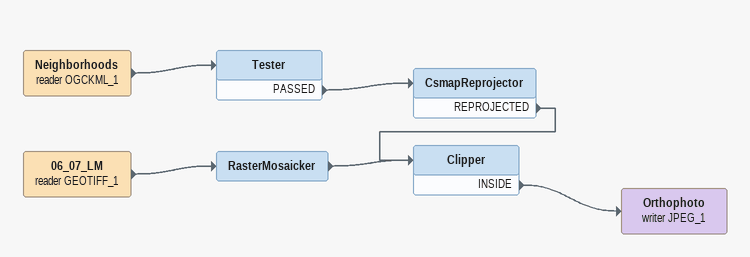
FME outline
Neighborhoods (reader OGCKML_1)
    -> Tester
Tester
    PASSED -> CsmapReprojector
CsmapReprojector
    REPROJECTED -> Clipper
06_07_LM (reader GEOTIFF_1)
    -> RasterMosaicker
RasterMosaicker
    -> Clipper
Clipper
    INSIDE -> Orthophoto (writer JPEG_1)
Orthophoto (writer JPEG_1)
